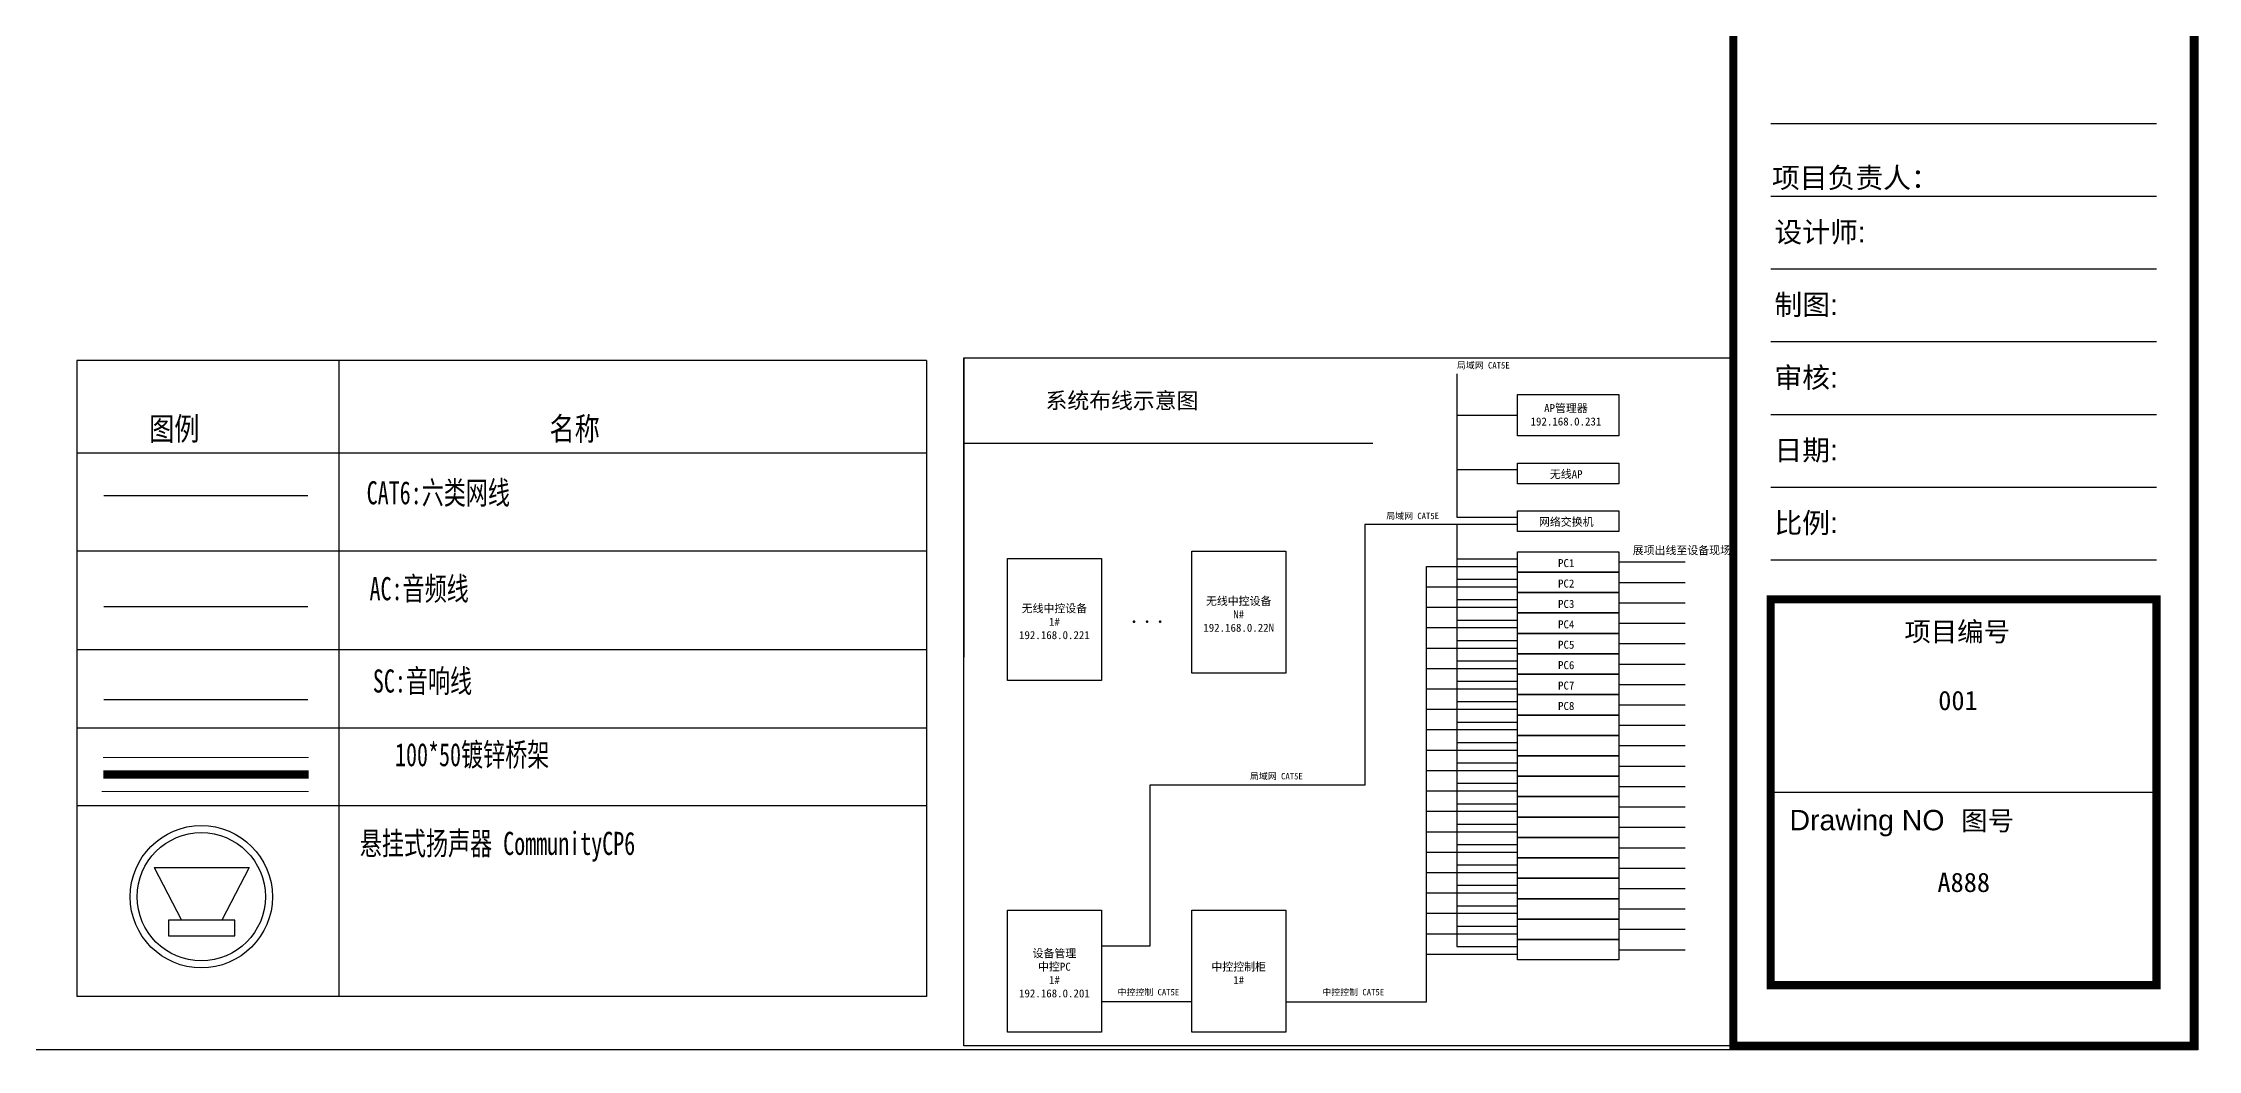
# Model space of a CAD drawing. Header units: millimetres. Extents: x 89805 to 1757503, y 48266 to 267832.
# Drawn here: x 946126 to 958848, y 118661 to 124604 of the extents above; entities that cross this region are included whole.
import ezdxf

# ---------------------------------------------------------------- set-up
doc = ezdxf.new("R2010")
doc.units = ezdxf.units.MM
doc.header["$LTSCALE"] = 1000
for name, color, linetype in [('HATCH-OTHER', 161, 'Continuous'), ('SHEET', 2, 'Continuous'), ('WALL-WIDE', 6, 'Continuous'), ('会议', 1, 'Continuous'), ('图框', 7, 'Continuous'), ('多媒体弱电', 5, 'Continuous'), ('布线', 130, 'Continuous')]:
    doc.layers.add(name, color=color, linetype=linetype)
doc.layers.add('桥架', color=2, linetype='Continuous', lineweight=9)
doc.styles.get("Standard").update_dxf_attribs({"font": 'txt', "bigfont": 'gbcbig.shx'})
doc.styles.add('WMF-Arial0', font='arial.ttf')
doc.styles.add('WMF-黑体0', font='simhei.ttf')
doc.styles.add('黑体', font='simhei.ttf', dxfattribs={"width": 0.7})

# ---------------------------------------------------------------- blocks, each defined once
blk = doc.blocks.new('dfghh')
at = {"layer": 'SHEET'}
for p, q in [((-36.41, 79.35), (-3.21, 79.35)), ((-36.41, 79.35), (-3.21, 79.35)), ((-36.41, 73.09), (-3.21, 73.09)), ((-36.41, 66.84), (-3.21, 66.84)), ((-36.41, 60.58), (-3.21, 60.58)), ((-36.41, 54.32), (-3.21, 54.32)), ((-36.41, 48.07), (-3.21, 48.07)), ((-36.41, 41.81), (-3.21, 41.81)), ((-36.41, 21.81), (-3.21, 21.81))]:
    blk.add_line(p, q, dxfattribs=at)
at = {"layer": 'SHEET', "const_width": 0.708}
blk.add_lwpolyline([(-3.21, 5.21), (-36.41, 5.21), (-36.41, 38.41), (-3.21, 38.41)], close=True, dxfattribs=at)
at = {"layer": 'WALL-WIDE', "color": 4}
blk.add_lwpolyline([(-579.5, 402.72), (0.35, 402.72), (0.35, -0.35), (-579.5, -0.35)], close=True, dxfattribs=at)
at = {"layer": '图框', "const_width": 0.708}
blk.add_lwpolyline([(0, 0), (-39.62, 0), (-39.62, 402.36), (0, 402.36)], close=True, dxfattribs=at)
at = {"color": 2, "lineweight": 0}
for s, height, style, p in [('项目负责人：', 1.754, 'WMF-Arial0', (-36.3, 73.8)), ('设计师:', 1.754, 'WMF-Arial0', (-36.09, 69.13)), ('制图:', 1.754, 'WMF-Arial0', (-36.09, 62.88)), ('审核:', 1.754, 'WMF-Arial0', (-36.09, 56.62)), ('日期:', 1.754, 'WMF-Arial0', (-36.09, 50.37)), ('比例:', 1.754, 'WMF-Arial0', (-36.09, 44.11)), ('项目编号', 1.664, 'WMF-黑体0', (-24.9, 34.8)), ('001', 1.664, 'WMF-黑体0', (-21.99, 28.88)), ('Drawing NO    ', 1.7535, 'WMF-Arial0', (-34.79, 18.54)), ('图号', 1.664, 'WMF-黑体0', (-20.01, 18.54)), ('A888', 1.664, 'WMF-黑体0', (-22.06, 13.23))]:
    blk.add_text(s, height=height, dxfattribs=dict(at, style=style)).set_placement(p)
blk = doc.blocks.new('喇叭')
at = {"layer": '会议', "color": 5}
for p, q in [((-132.4, 77.3), (130.8, 83.8)), ((-132.4, 77.3), (-52.9, -66.6)), ((130.8, 83.8), (58.4, -63.9))]:
    blk.add_line(p, q, dxfattribs=at)
blk.add_lwpolyline([(95.5, -106.2), (94.4, -63), (-88.9, -67.5), (-87.8, -110.7)], close=True, dxfattribs=at)
for radius in [197.1, 177.5]:
    blk.add_circle((0, 0), radius, dxfattribs=at)

msp = doc.modelspace()

# ---------------------------------------------------------------- linework, layer by layer
at = {"layer": 'Defpoints', "color": 5}
msp.add_line((951561.6, 122746.7), (951561.6, 120979.8), dxfattribs=at)
at = {"layer": '多媒体弱电', "color": 4}
for p, q in [((951341.2, 122730.1), (946324.8, 122730.1)), ((946324.8, 122730.1), (946324.8, 118975.9)), ((947872.2, 122730.1), (947872.2, 118975.9)), ((951341.2, 122730.1), (951341.2, 118975.9)), ((951341.2, 122182.5), (946324.8, 122182.5)), ((951561.6, 122241.8), (953977.3, 122241.8)), ((951341.2, 121605.7), (946324.8, 121605.7)), ((951341.2, 121022.5), (946324.8, 121022.5)), ((951341.2, 120560.2), (946324.8, 120560.2)), ((951341.2, 120100.7), (946324.8, 120100.7)), ((951341.2, 118975.9), (946324.8, 118975.9))]:
    msp.add_line(p, q, dxfattribs=at)
at = {"layer": '多媒体弱电', "color": 7}
for p, q in [((954471.8, 122650.9), (954471.8, 121805.6)), ((954471.8, 122407.7), (954831.6, 122407.7)), ((954471.8, 122087.1), (954831.6, 122087.1)), ((953929.2, 121762), (953929.2, 120224.2)), ((954831.6, 121762), (953929.2, 121762)), ((954471.8, 121805.6), (954831.6, 121805.6)), ((954471.8, 121762), (954471.8, 119271.2)), ((954831.6, 121762), (954471.8, 121762)), ((954471.8, 121559.8), (954831.6, 121559.8)), ((955428.4, 121540.9), (955819.8, 121540.9)), ((954471.8, 121439.3), (954831.6, 121439.3)), ((955428.4, 121420.5), (955819.8, 121420.5)), ((954471.8, 121318.9), (954831.6, 121318.9)), ((955428.4, 121300), (955819.8, 121300)), ((954471.8, 121198.4), (954831.6, 121198.4)), ((955428.4, 121179.6), (955819.8, 121179.6)), ((954471.8, 121078), (954831.6, 121078)), ((955428.4, 121059.1), (955819.8, 121059.1)), ((954471.8, 120957.5), (954831.6, 120957.5)), ((955428.4, 120938.7), (955819.8, 120938.7)), ((954471.8, 120837.1), (954831.6, 120837.1)), ((955428.4, 120818.2), (955819.8, 120818.2)), ((954471.8, 120716.6), (954831.6, 120716.6)), ((955428.4, 120697.8), (955819.8, 120697.8)), ((954471.8, 120596.2), (954831.6, 120596.2)), ((954471.8, 120475.7), (954831.6, 120475.7)), ((955428.4, 120577.3), (955819.8, 120577.3)), ((954471.8, 120355.3), (954831.6, 120355.3)), ((955428.4, 120456.9), (955819.8, 120456.9)), ((953929.2, 120224.2), (952660.8, 120224.2)), ((952660.8, 120224.2), (952660.8, 119273.4)), ((954471.8, 120234.8), (954831.6, 120234.8)), ((955428.4, 120336.4), (955819.8, 120336.4)), ((954471.8, 120114.3), (954831.6, 120114.3)), ((955428.4, 120215.9), (955819.8, 120215.9)), ((955428.4, 120095.5), (955819.8, 120095.5)), ((954471.8, 119993.9), (954831.6, 119993.9)), ((955428.4, 119975), (955819.8, 119975)), ((954471.8, 119873.4), (954831.6, 119873.4)), ((955428.4, 119854.6), (955819.8, 119854.6)), ((954471.8, 119753), (954831.6, 119753)), ((955428.4, 119734.1), (955819.8, 119734.1)), ((954471.8, 119632.5), (954831.6, 119632.5)), ((955428.4, 119613.7), (955819.8, 119613.7)), ((954471.8, 119512.1), (954831.6, 119512.1)), ((955428.4, 119493.2), (955819.8, 119493.2)), ((954471.8, 119391.6), (954831.6, 119391.6)), ((955428.4, 119372.8), (955819.8, 119372.8)), ((952660.8, 119273.4), (952374.6, 119273.4)), ((954471.8, 119271.2), (954831.6, 119271.2)), ((955428.4, 119252.3), (955819.8, 119252.3))]:
    msp.add_line(p, q, dxfattribs=at)
at = {"layer": '多媒体弱电', "color": 1}
for p, q in [((954294, 121514.8), (954831.6, 121514.8)), ((954294, 118944.1), (954294, 121514.8)), ((954294, 121394.4), (954831.6, 121394.4)), ((954294, 121273.9), (954831.6, 121273.9)), ((954294, 121153.5), (954831.6, 121153.5)), ((954294, 121033), (954831.6, 121033)), ((954294, 120912.6), (954831.6, 120912.6)), ((954294, 120792.1), (954831.6, 120792.1)), ((954294, 120671.7), (954831.6, 120671.7)), ((954294, 120551.2), (954831.6, 120551.2)), ((954294, 120430.8), (954831.6, 120430.8)), ((954294, 120310.3), (954831.6, 120310.3)), ((954294, 120189.9), (954831.6, 120189.9)), ((954294, 120069.4), (954831.6, 120069.4)), ((954294, 119949), (954831.6, 119949)), ((954294, 119828.5), (954831.6, 119828.5)), ((954294, 119708.1), (954831.6, 119708.1)), ((954294, 119587.6), (954831.6, 119587.6)), ((954294, 119467.2), (954831.6, 119467.2)), ((954294, 119346.7), (954831.6, 119346.7)), ((954294, 119226.3), (954831.6, 119226.3)), ((952908.6, 118944.1), (952374.6, 118944.1)), ((953462.6, 118944.1), (954294, 118944.1))]:
    msp.add_line(p, q, dxfattribs=at)
at = {"layer": '多媒体弱电'}
for points in [[(951561.6, 122746.7), (956105.2, 122746.7), (956105.2, 118685.3), (951561.6, 118685.3)], [(954831.6, 122529.3), (955428.4, 122529.3), (955428.4, 122286.1), (954831.6, 122286.1)], [(954831.6, 122123.6), (955428.4, 122123.6), (955428.4, 122003.1), (954831.6, 122003.1)], [(954831.6, 121842.1), (955428.4, 121842.1), (955428.4, 121721.6), (954831.6, 121721.6)], [(951820.6, 121560.6), (952374.6, 121560.6), (952374.6, 120840.8), (951820.6, 120840.8)], [(952908.6, 121604.1), (953462.6, 121604.1), (953462.6, 120884.3), (952908.6, 120884.3)], [(954831.6, 121601.1), (955428.4, 121601.1), (955428.4, 121480.7), (954831.6, 121480.7)], [(954831.6, 121480.7), (955428.4, 121480.7), (955428.4, 121360.2), (954831.6, 121360.2)], [(954831.6, 121360.2), (955428.4, 121360.2), (955428.4, 121239.8), (954831.6, 121239.8)], [(954831.6, 121239.8), (955428.4, 121239.8), (955428.4, 121119.3), (954831.6, 121119.3)], [(954831.6, 121119.3), (955428.4, 121119.3), (955428.4, 120998.9), (954831.6, 120998.9)], [(954831.6, 120998.9), (955428.4, 120998.9), (955428.4, 120878.4), (954831.6, 120878.4)], [(954831.6, 120878.4), (955428.4, 120878.4), (955428.4, 120758), (954831.6, 120758)], [(954831.6, 120758), (955428.4, 120758), (955428.4, 120637.5), (954831.6, 120637.5)], [(954831.6, 120637.5), (955428.4, 120637.5), (955428.4, 120517.1), (954831.6, 120517.1)], [(954831.6, 120517.1), (955428.4, 120517.1), (955428.4, 120396.6), (954831.6, 120396.6)], [(954831.6, 120396.6), (955428.4, 120396.6), (955428.4, 120276.2), (954831.6, 120276.2)], [(954831.6, 120276.2), (955428.4, 120276.2), (955428.4, 120155.7), (954831.6, 120155.7)], [(954831.6, 120155.7), (955428.4, 120155.7), (955428.4, 120035.3), (954831.6, 120035.3)], [(954831.6, 120035.3), (955428.4, 120035.3), (955428.4, 119914.8), (954831.6, 119914.8)], [(954831.6, 119914.8), (955428.4, 119914.8), (955428.4, 119794.4), (954831.6, 119794.4)], [(954831.6, 119794.4), (955428.4, 119794.4), (955428.4, 119673.9), (954831.6, 119673.9)], [(954831.6, 119673.9), (955428.4, 119673.9), (955428.4, 119553.5), (954831.6, 119553.5)], [(951820.6, 119485.3), (952374.6, 119485.3), (952374.6, 118765.5), (951820.6, 118765.5)], [(952908.6, 119485.3), (953462.6, 119485.3), (953462.6, 118765.5), (952908.6, 118765.5)], [(954831.6, 119553.5), (955428.4, 119553.5), (955428.4, 119433), (954831.6, 119433)], [(954831.6, 119433), (955428.4, 119433), (955428.4, 119312.6), (954831.6, 119312.6)], [(954831.6, 119312.6), (955428.4, 119312.6), (955428.4, 119192.1), (954831.6, 119192.1)]]:
    msp.add_lwpolyline(points, close=True, dxfattribs=at)
at = {"layer": '布线', "color": 1}
msp.add_line((946484.7, 121933.5), (947689.5, 121933.5), dxfattribs=at)
at = {"layer": '布线', "color": 6}
msp.add_line((946484.7, 121277.7), (947689.5, 121277.7), dxfattribs=at)
at = {"layer": '布线', "color": 5}
msp.add_line((946484.7, 120729.8), (947689.5, 120729.8), dxfattribs=at)
at = {"layer": '桥架'}
for p, q in [((947693.8, 120386.5), (946481.3, 120386.5)), ((947694.1, 120186.7), (946473.8, 120186.9))]:
    msp.add_line(p, q, dxfattribs=at)
at = {"layer": '桥架', "const_width": 50}
msp.add_lwpolyline([(946481.3, 120286.7), (947694.7, 120286.6)], dxfattribs=at)

# ---------------------------------------------------------------- block references
at = {"layer": 'HATCH-OTHER', "linetype": 'ByBlock', "xscale": 68.60699999995995, "yscale": 68.60700000000361, "zscale": 68.607}
msp.add_blockref('dfghh', (958823.5, 118685.3), dxfattribs=at)
at = {"layer": '多媒体弱电', "lineweight": -3, "xscale": 2.131472069853, "yscale": 2.131472070002928, "zscale": 2.131472069955885, "rotation": 358.591711986947}
msp.add_blockref('喇叭', (947060.3, 119565.1), dxfattribs=at)

# ---------------------------------------------------------------- texts
at = {"layer": '多媒体弱电', "color": 4, "style": '黑体', "width": 0.8}
for s, p in [('图例', (946751.9, 122259)), ('名称', (949115.5, 122259))]:
    msp.add_text(s, height=136.41, dxfattribs=at).set_placement(p)
at = {"layer": '多媒体弱电', "color": 7, "attachment_point": 5}
for s, insert, char_height, width in [('{\\fSimSun|b0|i0|c134|p2;局域网 \\fSimSun|b0|i0|c0|p2;CAT5E}', (954628.8, 122699.6), 37.625, 329.481), ('{\\fSimSun|b0|i0|c134|p2;AP管理器\\P192.168.0.231}', (955116.8, 122409.1), 47.25, 503.064), ('{\\fSimSun|b0|i0|c134|p2;无线AP}', (955118.4, 122056.3), 47.25, 503.064), ('{\\fSimSun|b0|i0|c134|p2;局域网 \\fSimSun|b0|i0|c0|p2;CAT5E}', (954211.7, 121810.5), 37.625, 329.481), ('{\\fSimSun|b0|i0|c134|p2;网络交换机}', (955118.4, 121774.8), 47.25, 503.064), ('{\\fSimSun|b0|i0|c134|p2;PC1}', (955118.4, 121533.9), 47.25, 503.064), ('{\\fSimSun|b0|i0|c134|p2;PC2}', (955118.4, 121413.4), 47.25, 503.064), ('{\\fSimSun|b0|i0|c134|p2;无线中控设备^J1#\\P192.168.0.221}', (952096.8, 121187.7), 47.25, 477.291), ('{\\fSimSun|b0|i0|c134|p2;无线中控设备^JN#\\P192.168.0.22N}', (953184.8, 121231.2), 47.25, 477.291), ('{\\fSimSun|b0|i0|c134|p2;PC3}', (955118.4, 121293), 47.25, 503.064), ('{\\fSimSun|b0|i0|c134|p2;···}', (952643.9, 121187.7), 56.7, 477.291), ('{\\fSimSun|b0|i0|c134|p2;PC4}', (955118.4, 121172.5), 47.25, 503.064), ('{\\fSimSun|b0|i0|c134|p2;PC5}', (955118.4, 121052.1), 47.25, 503.064), ('{\\fSimSun|b0|i0|c134|p2;PC6}', (955118.4, 120931.6), 47.25, 503.064), ('{\\fSimSun|b0|i0|c134|p2;PC7}', (955118.4, 120811.2), 47.25, 503.064), ('{\\fSimSun|b0|i0|c134|p2;PC8}', (955118.4, 120690.7), 47.25, 503.064), ('{\\fSimSun|b0|i0|c134|p2;局域网 \\fSimSun|b0|i0|c0|p2;CAT5E}', (953407.2, 120274.2), 37.625, 425.169), ('{\\fSimSun|b0|i0|c134|p2;设备管理\\P中控PC^J1#\\P192.168.0.201}', (952096.8, 119112.4), 47.25, 477.291), ('{\\fSimSun|b0|i0|c134|p2;中控控制柜^J1#}', (953184.8, 119112.4), 47.25, 477.291), ('{\\fSimSun|b0|i0|c134|p2;中控控制 \\fSimSun|b0|i0|c0|p2;CAT5E}', (952651.7, 118999.7), 37.625, 425.169), ('{\\fSimSun|b0|i0|c134|p2;中控控制 \\fSimSun|b0|i0|c0|p2;CAT5E}', (953861.1, 118999.7), 37.625, 425.169)]:
    msp.add_mtext(s, dxfattribs=dict(at, insert=insert, char_height=char_height, width=width))
at = {"layer": '多媒体弱电', "color": 5}
for s, insert, char_height, width, attachment_point in [('{\\fSimSun|b1|i0|c134|p34;系统布线示意图}', (952044.5, 122541), 94.5, 3168.161, 1), ('{\\fSimSun|b0|i0|c134|p2;展项出线至设备现场}', (955801.4, 121607.1), 47.25, 645.387, 5)]:
    msp.add_mtext(s, dxfattribs=dict(at, insert=insert, char_height=char_height, width=width, attachment_point=attachment_point))
at = {"layer": '多媒体弱电', "color": 4, "attachment_point": 1, "style": '黑体'}
for s, insert, char_height, width in [('CAT6:六类网线\\P', (948036.6, 122017.8), 136.41, 8198.356), ('AC:音频线 ', (948053.6, 121451.5), 136.41, 8198.356), ('SC:音响线 ', (948073.3, 120906.6), 136.41, 8198.356), ('100*50镀锌桥架', (948203.9, 120471.9), 136.41, 8198.356), ('悬挂式扬声器 CommunityCP6', (947996.1, 119948.2), 136.414, 3176.683)]:
    msp.add_mtext(s, dxfattribs=dict(at, insert=insert, char_height=char_height, width=width))

doc.saveas('drawing.dxf')
